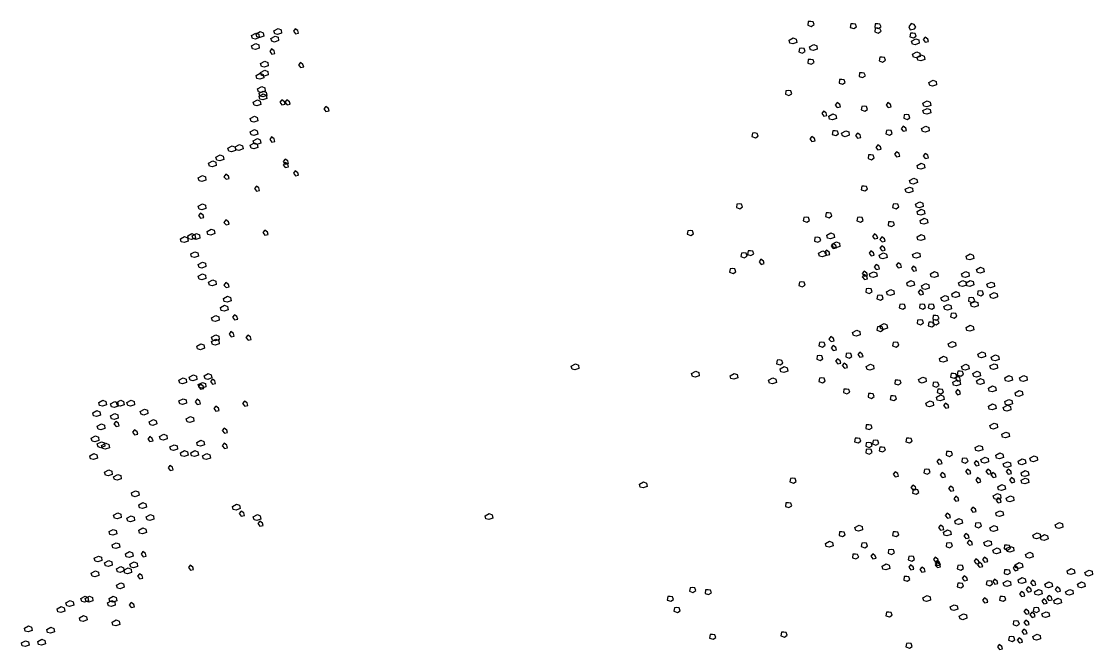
# Model space of a CAD drawing. Header units: millimetres. Extents: x 454 to 24074, y 929 to 15016.
# Drawn here: x 8143 to 9938, y 12718 to 13771 of the extents above; entities that cross this region are included whole.
import ezdxf

# ---------------------------------------------------------------- set-up
doc = ezdxf.new("R2010")
doc.units = ezdxf.units.MM
doc.layers.add('cadblocksdwg.com', color=255, linetype='Continuous')

# ---------------------------------------------------------------- blocks, each defined once
blk = doc.blocks.new('Trees side 06_cad-block.com')
at = {"color": 0}
for points in [[(903.6, 5140.2), (901.9, 5128.8), (913.3, 5124.7), (922.5, 5130.5), (919.1, 5139.6), (911.6, 5140.8)], [(-924.6, 5095), (-910.8, 5102.5), (-901.1, 5098.5), (-899.4, 5087.6), (-912.5, 5083), (-921.7, 5085.3)], [(-909.9, 5099.9), (-896.2, 5107.4), (-886.4, 5103.4), (-884.7, 5092.5), (-897.9, 5087.9), (-907.1, 5090.2)], [(-851.4, 5109.7), (-837.6, 5117.1), (-827.9, 5113.1), (-826.2, 5102.2), (-839.4, 5097.6), (-848.5, 5099.9)], [(-781.2, 5117), (-787.6, 5109), (-780.7, 5100.4), (-770.4, 5102.7), (-772.6, 5110.7)], [(1042.8, 5132.9), (1041.1, 5121.4), (1052.6, 5117.4), (1061.7, 5123.1), (1058.3, 5132.3), (1050.9, 5133.5)], [(1123.4, 5132.9), (1121.7, 5121.4), (1133.2, 5117.4), (1142.4, 5123.1), (1138.9, 5132.3), (1131.5, 5133.5)], [(1123.4, 5118.2), (1121.7, 5106.8), (1133.2, 5102.8), (1142.4, 5108.5), (1138.9, 5117.7), (1131.5, 5118.8)], [(1241.8, 5133.8), (1234.3, 5122.9), (1237.7, 5113.7), (1252.7, 5116), (1257.2, 5121.7), (1251.5, 5130.3)], [(1238.9, 5102.2), (1237.2, 5090.8), (1248.6, 5086.8), (1257.8, 5092.5), (1254.4, 5101.7), (1246.9, 5102.8)], [(-924.6, 5060.9), (-910.8, 5068.4), (-901.1, 5064.3), (-899.4, 5053.5), (-912.5, 5048.9), (-921.7, 5051.2)], [(-861.2, 5085.3), (-847.4, 5092.7), (-837.7, 5088.7), (-835.9, 5077.8), (-849.1, 5073.2), (-858.3, 5075.5)], [(840.5, 5079.6), (854.3, 5087), (864, 5083), (865.7, 5072.1), (852.5, 5067.6), (843.4, 5069.9)], [(1242.9, 5076.4), (1256.7, 5083.9), (1266.4, 5079.9), (1268.1, 5069), (1255, 5064.4), (1245.8, 5066.7)], [(1287.1, 5089.1), (1280.8, 5081), (1287.6, 5072.4), (1298, 5074.7), (1295.7, 5082.7)], [(-859.1, 5050.3), (-865.4, 5042.3), (-858.5, 5033.7), (-848.2, 5036), (-850.5, 5044)], [(874.3, 5052.3), (872.5, 5040.8), (884, 5036.8), (893.2, 5042.6), (889.7, 5051.7), (882.3, 5052.9)], [(907.5, 5057.3), (921.3, 5064.7), (931.1, 5060.7), (932.8, 5049.8), (919.6, 5045.2), (910.4, 5047.5)], [(1246.2, 5033.2), (1260, 5040.7), (1269.7, 5036.6), (1271.4, 5025.8), (1258.2, 5021.2), (1249.1, 5023.5)], [(1260.8, 5023.5), (1274.6, 5030.9), (1284.3, 5026.9), (1286.1, 5016), (1272.9, 5011.4), (1263.7, 5013.7)], [(-895.3, 5002.4), (-881.6, 5009.8), (-871.8, 5005.8), (-870.1, 4994.9), (-883.3, 4990.4), (-892.4, 4992.6)], [(-764.6, 5005.9), (-770.9, 4997.8), (-764, 4989.2), (-753.7, 4991.5), (-756, 4999.6)], [(903.6, 5015.7), (901.9, 5004.2), (913.3, 5000.2), (922.5, 5005.9), (919.1, 5015.1), (911.6, 5016.2)], [(1138.1, 5023), (1136.4, 5011.5), (1147.8, 5007.5), (1157, 5013.3), (1153.6, 5022.4), (1146.1, 5023.6)], [(-909.9, 4963.4), (-896.2, 4970.8), (-886.4, 4966.8), (-884.7, 4955.9), (-897.9, 4951.3), (-907.1, 4953.6)], [(-895.3, 4973.1), (-881.6, 4980.6), (-871.8, 4976.6), (-870.1, 4965.7), (-883.3, 4961.1), (-892.4, 4963.4)], [(1072.1, 4971.7), (1070.4, 4960.3), (1081.9, 4956.2), (1091.1, 4962), (1087.6, 4971.1), (1080.2, 4972.3)], [(-905.1, 4919.5), (-891.3, 4926.9), (-881.6, 4922.9), (-879.8, 4912), (-893, 4907.5), (-902.2, 4909.8)], [(1006.2, 4949.7), (1004.5, 4938.3), (1015.9, 4934.3), (1025.1, 4940), (1021.7, 4949.2), (1014.2, 4950.3)], [(1299.9, 4940.6), (1313.6, 4948), (1323.4, 4944), (1325.1, 4933.1), (1311.9, 4928.5), (1302.7, 4930.8)], [(-900.2, 4904.9), (-886.4, 4912.3), (-876.7, 4908.3), (-875, 4897.4), (-888.2, 4892.8), (-897.3, 4895.1)], [(-900.2, 4895.1), (-886.4, 4902.6), (-876.7, 4898.6), (-875, 4887.7), (-888.2, 4883.1), (-897.3, 4885.4)], [(830.3, 4913.1), (828.6, 4901.6), (840, 4897.6), (849.2, 4903.4), (845.8, 4912.5), (838.3, 4913.7)], [(-919.7, 4875.6), (-905.9, 4883.1), (-896.2, 4879), (-894.5, 4868.2), (-907.7, 4863.6), (-916.8, 4865.9)], [(-825.7, 4883.6), (-832, 4875.6), (-825.2, 4867), (-814.8, 4869.2), (-817.1, 4877.3)], [(-809.1, 4883.6), (-815.4, 4875.6), (-808.5, 4867), (-798.2, 4869.2), (-800.4, 4877.3)], [(-681.1, 4861.3), (-687.5, 4853.3), (-680.6, 4844.7), (-670.3, 4847), (-672.5, 4855)], [(998.3, 4874.3), (992, 4866.3), (998.9, 4857.7), (1009.2, 4860), (1006.9, 4868)], [(1079.5, 4861.8), (1077.7, 4850.4), (1089.2, 4846.4), (1098.4, 4852.1), (1095, 4861.3), (1087.5, 4862.4)], [(1165.1, 4874.3), (1158.8, 4866.3), (1165.7, 4857.7), (1176, 4860), (1173.7, 4868)], [(1280.3, 4872.3), (1294.1, 4879.7), (1303.9, 4875.7), (1305.6, 4864.8), (1292.4, 4860.3), (1283.2, 4862.6)], [(1280.3, 4847.9), (1294.1, 4855.4), (1303.9, 4851.4), (1305.6, 4840.5), (1292.4, 4835.9), (1283.2, 4838.2)], [(-929.5, 4822), (-915.7, 4829.4), (-906, 4825.4), (-904.2, 4814.5), (-917.4, 4809.9), (-926.6, 4812.2)], [(953.8, 4846.5), (947.5, 4838.5), (954.4, 4829.9), (964.7, 4832.2), (962.4, 4840.2)], [(970.5, 4829.7), (984.3, 4837.2), (994, 4833.2), (995.8, 4822.3), (982.6, 4817.7), (973.4, 4820)], [(1218.7, 4834.1), (1217, 4822.7), (1228.5, 4818.7), (1237.6, 4824.4), (1234.2, 4833.6), (1226.7, 4834.7)], [(-929.5, 4778.1), (-915.7, 4785.5), (-906, 4781.5), (-904.2, 4770.6), (-917.4, 4766.1), (-926.6, 4768.3)], [(1215.2, 4796.5), (1208.9, 4788.4), (1215.7, 4779.9), (1226.1, 4782.1), (1223.8, 4790.2)], [(1275.5, 4789.4), (1289.2, 4796.9), (1299, 4792.8), (1300.7, 4781.9), (1287.5, 4777.4), (1278.3, 4779.7)], [(-919.7, 4748.8), (-905.9, 4756.3), (-896.2, 4752.3), (-894.5, 4741.4), (-907.7, 4736.8), (-916.8, 4739.1)], [(-859.1, 4761.3), (-865.4, 4753.3), (-858.5, 4744.7), (-848.2, 4747), (-850.5, 4755)], [(720.4, 4773.9), (718.6, 4762.5), (730.1, 4758.4), (739.3, 4764.2), (735.8, 4773.3), (728.4, 4774.5)], [(914.9, 4763.1), (908.6, 4755.1), (915.4, 4746.5), (925.8, 4748.8), (923.5, 4756.8)], [(984.2, 4781.2), (982.5, 4769.8), (993.9, 4765.8), (1003.1, 4771.5), (999.7, 4780.7), (992.2, 4781.8)], [(1012.9, 4774.3), (1026.7, 4781.8), (1036.4, 4777.8), (1038.1, 4766.9), (1025, 4762.3), (1015.8, 4764.6)], [(1065, 4774.2), (1058.7, 4766.2), (1065.6, 4757.6), (1075.9, 4759.9), (1073.6, 4767.9)], [(1160.1, 4782.9), (1158.4, 4771.4), (1169.8, 4767.4), (1179, 4773.1), (1175.6, 4782.3), (1168.1, 4783.4)], [(-1002.6, 4724.4), (-988.9, 4731.9), (-979.1, 4727.9), (-977.4, 4717), (-990.6, 4712.4), (-999.8, 4714.7)], [(-978.2, 4729.3), (-964.5, 4736.8), (-954.7, 4732.8), (-953, 4721.9), (-966.2, 4717.3), (-975.4, 4719.6)], [(-929.5, 4734.2), (-915.7, 4741.7), (-906, 4737.6), (-904.2, 4726.8), (-917.4, 4722.2), (-926.6, 4724.5)], [(1131.7, 4735.3), (1125.4, 4727.3), (1132.3, 4718.7), (1142.6, 4721), (1140.3, 4729)], [(-1066, 4675.7), (-1052.3, 4683.1), (-1042.5, 4679.1), (-1040.8, 4668.2), (-1054, 4663.7), (-1063.2, 4665.9)], [(-1041.7, 4695.2), (-1027.9, 4702.6), (-1018.2, 4698.6), (-1016.4, 4687.7), (-1029.6, 4683.2), (-1038.8, 4685.4)], [(-814.6, 4689), (-820.9, 4681), (-814, 4672.4), (-803.7, 4674.7), (-806, 4682.7)], [(1101.5, 4702.3), (1099.7, 4690.8), (1111.2, 4686.8), (1120.4, 4692.5), (1116.9, 4701.7), (1109.5, 4702.8)], [(1192.9, 4713.1), (1186.6, 4705.1), (1193.5, 4696.5), (1203.8, 4698.8), (1201.5, 4706.8)], [(1287.1, 4707.5), (1280.8, 4699.5), (1287.6, 4690.9), (1298, 4693.2), (1295.7, 4701.2)], [(-814.6, 4677.9), (-820.9, 4669.9), (-814, 4661.3), (-803.7, 4663.6), (-806, 4671.6)], [(-781.2, 4650.1), (-787.6, 4642.1), (-780.7, 4633.5), (-770.4, 4635.8), (-772.6, 4643.8)], [(1260.8, 4667.5), (1274.6, 4674.9), (1284.3, 4670.9), (1286.1, 4660), (1272.9, 4655.5), (1263.7, 4657.8)], [(-1100.2, 4626.9), (-1086.4, 4634.4), (-1076.7, 4630.4), (-1075, 4619.5), (-1088.2, 4614.9), (-1097.3, 4617.2)], [(-1009.2, 4639), (-1015.6, 4631), (-1008.7, 4622.4), (-998.4, 4624.7), (-1000.6, 4632.7)], [(1236.4, 4618.7), (1250.2, 4626.2), (1260, 4622.2), (1261.7, 4611.3), (1248.5, 4606.7), (1239.3, 4609)], [(-909.1, 4600.1), (-915.5, 4592.1), (-908.6, 4583.5), (-898.3, 4585.8), (-900.5, 4593.8)], [(1079.5, 4599.7), (1077.7, 4588.2), (1089.2, 4584.2), (1098.4, 4590), (1095, 4599.1), (1087.5, 4600.3)], [(1221.8, 4589.5), (1235.6, 4596.9), (1245.3, 4592.9), (1247, 4582), (1233.8, 4577.4), (1224.7, 4579.7)], [(-1100.2, 4534.3), (-1086.4, 4541.7), (-1076.7, 4537.7), (-1075, 4526.8), (-1088.2, 4522.2), (-1097.3, 4524.5)], [(669, 4541.1), (667.3, 4529.6), (678.8, 4525.6), (688, 4531.4), (684.5, 4540.5), (677.1, 4541.7)], [(1182.1, 4541.1), (1180.4, 4529.6), (1191.8, 4525.6), (1201, 4531.4), (1197.6, 4540.5), (1190.1, 4541.7)], [(1256, 4540.7), (1269.7, 4548.2), (1279.5, 4544.2), (1281.2, 4533.3), (1268, 4528.7), (1258.8, 4531)], [(-1092.7, 4511.1), (-1099, 4503.1), (-1092.1, 4494.5), (-1081.8, 4496.8), (-1084.1, 4504.8)], [(962.2, 4511.8), (960.5, 4500.3), (972, 4496.3), (981.1, 4502.1), (977.7, 4511.2), (970.2, 4512.4)], [(1260.8, 4516.3), (1274.6, 4523.8), (1284.3, 4519.8), (1286.1, 4508.9), (1272.9, 4504.3), (1263.7, 4506.6)], [(-1009.2, 4488.9), (-1015.6, 4480.9), (-1008.7, 4472.3), (-998.4, 4474.6), (-1000.6, 4482.6)], [(888.9, 4497.1), (887.2, 4485.7), (898.7, 4481.7), (907.8, 4487.4), (904.4, 4496.6), (896.9, 4497.7)], [(1064.8, 4497.1), (1063.1, 4485.7), (1074.6, 4481.7), (1083.7, 4487.4), (1080.3, 4496.6), (1072.8, 4497.7)], [(1167.4, 4482.5), (1165.7, 4471), (1177.2, 4467), (1186.3, 4472.7), (1182.9, 4481.9), (1175.4, 4483.1)], [(1270.6, 4487.1), (1284.4, 4494.5), (1294.1, 4490.5), (1295.8, 4479.6), (1282.6, 4475), (1273.5, 4477.3)], [(-1158.7, 4427), (-1145, 4434.5), (-1135.2, 4430.4), (-1133.5, 4419.6), (-1146.7, 4415), (-1155.9, 4417.3)], [(-1134.3, 4436.8), (-1120.6, 4444.2), (-1110.8, 4440.2), (-1109.1, 4429.3), (-1122.3, 4424.7), (-1131.5, 4427)], [(-1119.7, 4436.8), (-1105.9, 4444.2), (-1096.2, 4440.2), (-1094.5, 4429.3), (-1107.7, 4424.7), (-1116.8, 4427)], [(-1070.9, 4451.4), (-1057.2, 4458.8), (-1047.4, 4454.8), (-1045.7, 4443.9), (-1058.9, 4439.3), (-1068.1, 4441.6)], [(-881.3, 4455.6), (-887.7, 4447.5), (-880.8, 4438.9), (-870.4, 4441.2), (-872.7, 4449.2)], [(507.8, 4453.2), (506.1, 4441.7), (517.6, 4437.7), (526.7, 4443.4), (523.3, 4452.6), (515.8, 4453.8)], [(964, 4438.6), (977.8, 4446.1), (987.5, 4442.1), (989.2, 4431.2), (976, 4426.6), (966.9, 4428.9)], [(1120.6, 4443), (1114.3, 4435), (1121.2, 4426.4), (1131.5, 4428.7), (1129.2, 4436.7)], [(1145.1, 4433.1), (1138.8, 4425.1), (1145.7, 4416.5), (1156, 4418.8), (1153.7, 4426.8)], [(1260.8, 4433.4), (1274.6, 4440.9), (1284.3, 4436.9), (1286.1, 4426), (1272.9, 4421.4), (1263.7, 4423.7)], [(925.6, 4431.2), (923.8, 4419.7), (935.3, 4415.7), (944.5, 4421.5), (941, 4430.6), (933.6, 4431.8)], [(985, 4411.3), (978.7, 4403.2), (985.6, 4394.6), (995.9, 4396.9), (993.6, 4405)], [(982.1, 4409.4), (995.8, 4416.8), (1005.6, 4412.8), (1007.3, 4401.9), (994.1, 4397.3), (984.9, 4399.6)], [(1145.1, 4404), (1138.8, 4396), (1145.7, 4387.4), (1156, 4389.7), (1153.7, 4397.7)], [(-1124.6, 4377.1), (-1110.8, 4384.6), (-1101.1, 4380.6), (-1099.4, 4369.7), (-1112.5, 4365.1), (-1121.7, 4367.4)], [(683.7, 4379.9), (682, 4368.5), (693.5, 4364.5), (702.6, 4370.2), (699.2, 4379.4), (691.7, 4380.5)], [(705.7, 4387.3), (704, 4375.8), (715.4, 4371.8), (724.6, 4377.5), (721.2, 4386.7), (713.7, 4387.8)], [(937.4, 4379.6), (951.1, 4387), (960.9, 4383), (962.6, 4372.1), (949.4, 4367.5), (940.2, 4369.8)], [(963.2, 4389.4), (956.9, 4381.4), (963.7, 4372.8), (974.1, 4375.1), (971.8, 4383.1)], [(1109.5, 4387.5), (1103.2, 4379.4), (1110.1, 4370.8), (1120.4, 4373.1), (1118.1, 4381.2)], [(1136.8, 4373.4), (1150.6, 4380.9), (1160.3, 4376.9), (1162.1, 4366), (1148.9, 4361.4), (1139.7, 4363.7)], [(1246.2, 4374.9), (1260, 4382.4), (1269.7, 4378.4), (1271.4, 4367.5), (1258.2, 4362.9), (1249.1, 4365.2)], [(1421.8, 4370.1), (1435.6, 4377.5), (1445.3, 4373.5), (1447, 4362.6), (1433.9, 4358), (1424.7, 4360.3)], [(-1100.2, 4343), (-1086.4, 4350.4), (-1076.7, 4346.4), (-1075, 4335.5), (-1088.2, 4331), (-1097.3, 4333.2)], [(647.1, 4328.6), (645.3, 4317.2), (656.8, 4313.2), (666, 4318.9), (662.5, 4328.1), (655.1, 4329.2)], [(748, 4359.7), (741.7, 4351.6), (748.6, 4343), (758.9, 4345.3), (756.6, 4353.4)], [(1126.2, 4343), (1119.9, 4335), (1126.8, 4326.4), (1137.1, 4328.7), (1134.8, 4336.7)], [(1198.5, 4348.5), (1192.2, 4340.5), (1199.1, 4331.9), (1209.4, 4334.2), (1207.1, 4342.2)], [(1248.5, 4337.4), (1242.2, 4329.4), (1249.1, 4320.8), (1259.4, 4323.1), (1257.1, 4331.1)], [(1456, 4326.2), (1469.7, 4333.6), (1479.5, 4329.6), (1481.2, 4318.7), (1468, 4314.1), (1458.8, 4316.4)], [(-1100.2, 4304), (-1086.4, 4311.4), (-1076.7, 4307.4), (-1075, 4296.5), (-1088.2, 4291.9), (-1097.3, 4294.2)], [(1087.3, 4320.8), (1081, 4312.7), (1087.8, 4304.1), (1098.2, 4306.4), (1095.9, 4314.4)], [(1087.3, 4309.6), (1081, 4301.6), (1087.8, 4293), (1098.2, 4295.3), (1095.9, 4303.3)], [(1104.2, 4311.5), (1118, 4318.9), (1127.7, 4314.9), (1129.4, 4304), (1116.3, 4299.5), (1107.1, 4301.8)], [(1304.7, 4311.5), (1318.5, 4319), (1328.2, 4315), (1330, 4304.1), (1316.8, 4299.5), (1307.6, 4301.8)], [(1407.2, 4311.5), (1420.9, 4319), (1430.7, 4315), (1432.4, 4304.1), (1419.2, 4299.5), (1410, 4301.8)], [(-1066, 4284.5), (-1052.3, 4291.9), (-1042.5, 4287.9), (-1040.8, 4277), (-1054, 4272.4), (-1063.2, 4274.7)], [(-1009.2, 4283.2), (-1015.6, 4275.2), (-1008.7, 4266.6), (-998.4, 4268.9), (-1000.6, 4276.9)], [(874.3, 4284.7), (872.5, 4273.2), (884, 4269.2), (893.2, 4274.9), (889.7, 4284.1), (882.3, 4285.3)], [(1094.1, 4262.7), (1092.4, 4251.3), (1103.9, 4247.2), (1113, 4253), (1109.6, 4262.1), (1102.2, 4263.3)], [(1160.9, 4253), (1174.6, 4260.4), (1184.4, 4256.4), (1186.1, 4245.5), (1172.9, 4240.9), (1163.7, 4243.2)], [(1226.7, 4282.3), (1240.4, 4289.7), (1250.2, 4285.7), (1251.9, 4274.8), (1238.7, 4270.2), (1229.6, 4272.5)], [(1270.8, 4259.6), (1264.5, 4251.6), (1271.3, 4243), (1281.7, 4245.3), (1279.4, 4253.3)], [(1275.5, 4272.5), (1289.2, 4280), (1299, 4276), (1300.7, 4265.1), (1287.5, 4260.5), (1278.3, 4262.8)], [(1397.4, 4282.3), (1411.2, 4289.7), (1420.9, 4285.7), (1422.7, 4274.8), (1409.5, 4270.2), (1400.3, 4272.5)], [(1421.6, 4282.8), (1435.4, 4290.2), (1445.1, 4286.2), (1446.8, 4275.3), (1433.6, 4270.7), (1424.5, 4273)], [(1490.1, 4277.4), (1503.9, 4284.9), (1513.6, 4280.8), (1515.3, 4270), (1502.1, 4265.4), (1493, 4267.7)], [(-1017.3, 4230.8), (-1003.5, 4238.3), (-993.8, 4234.3), (-992, 4223.4), (-1005.2, 4218.8), (-1014.4, 4221.1)], [(1130.8, 4240.7), (1129.1, 4229.3), (1140.5, 4225.3), (1149.7, 4231), (1146.3, 4240.2), (1138.8, 4241.3)], [(1338.9, 4233.5), (1352.6, 4241), (1362.4, 4237), (1364.1, 4226.1), (1350.9, 4221.5), (1341.8, 4223.8)], [(1374.9, 4246.3), (1388.6, 4253.8), (1398.4, 4249.7), (1400.1, 4238.9), (1386.9, 4234.3), (1377.7, 4236.6)], [(1431.3, 4233.4), (1429.5, 4221.9), (1441, 4217.9), (1450.2, 4223.7), (1446.7, 4232.8), (1439.3, 4234)], [(1460.6, 4255.4), (1458.9, 4243.9), (1470.3, 4239.9), (1479.5, 4245.6), (1476.1, 4254.8), (1468.6, 4256)], [(1499.9, 4243.3), (1513.6, 4250.7), (1523.4, 4246.7), (1525.1, 4235.8), (1511.9, 4231.2), (1502.7, 4233.5)], [(-1027, 4201.6), (-1013.3, 4209), (-1003.5, 4205), (-1001.8, 4194.1), (-1015, 4189.5), (-1024.2, 4191.8)], [(1204.1, 4211.4), (1202.3, 4200), (1213.8, 4196), (1223, 4201.7), (1219.5, 4210.9), (1212.1, 4212)], [(1270, 4211.4), (1268.3, 4200), (1279.8, 4196), (1288.9, 4201.7), (1285.5, 4210.9), (1278, 4212)], [(1299.3, 4211.4), (1297.6, 4200), (1309.1, 4196), (1318.3, 4201.7), (1314.8, 4210.9), (1307.4, 4212)], [(1348.6, 4204.3), (1362.4, 4211.7), (1372.1, 4207.7), (1373.9, 4196.8), (1360.7, 4192.2), (1351.5, 4194.5)], [(1436.4, 4214), (1450.2, 4221.5), (1460, 4217.5), (1461.7, 4206.6), (1448.5, 4202), (1439.3, 4204.3)], [(-1056.3, 4167.4), (-1042.5, 4174.9), (-1032.8, 4170.9), (-1031.1, 4160), (-1044.3, 4155.4), (-1053.4, 4157.7)], [(-981.4, 4177.6), (-987.7, 4169.6), (-980.9, 4161), (-970.5, 4163.3), (-972.8, 4171.3)], [(1262.7, 4160.2), (1261, 4148.7), (1272.4, 4144.7), (1281.6, 4150.4), (1278.2, 4159.6), (1270.7, 4160.7)], [(1299.3, 4152.8), (1297.6, 4141.4), (1309.1, 4137.4), (1318.3, 4143.1), (1314.8, 4152.3), (1307.4, 4153.4)], [(1314, 4174.8), (1312.3, 4163.3), (1323.7, 4159.3), (1332.9, 4165.1), (1329.5, 4174.2), (1322, 4175.4)], [(1314, 4160.2), (1312.3, 4148.7), (1323.7, 4144.7), (1332.9, 4150.4), (1329.5, 4159.6), (1322, 4160.7)], [(1372.6, 4182.1), (1370.9, 4170.7), (1382.4, 4166.7), (1391.5, 4172.4), (1388.1, 4181.6), (1380.7, 4182.7)], [(-992.6, 4122), (-998.9, 4114), (-992, 4105.4), (-981.7, 4107.7), (-984, 4115.7)], [(1049.1, 4118.9), (1062.9, 4126.4), (1072.6, 4122.4), (1074.3, 4111.5), (1061.1, 4106.9), (1052, 4109.2)], [(1130.8, 4138.2), (1129.1, 4126.7), (1140.5, 4122.7), (1149.7, 4128.4), (1146.3, 4137.6), (1138.8, 4138.7)], [(1138.5, 4141.3), (1152.3, 4148.7), (1162, 4144.7), (1163.7, 4133.8), (1150.5, 4129.2), (1141.4, 4131.5)], [(1421.8, 4136), (1435.6, 4143.4), (1445.3, 4139.4), (1447, 4128.5), (1433.9, 4124), (1424.7, 4126.3)], [(-1105.1, 4074.8), (-1091.3, 4082.2), (-1081.6, 4078.2), (-1079.8, 4067.3), (-1093, 4062.8), (-1102.2, 4065.1)], [(-1056.3, 4104.1), (-1042.5, 4111.5), (-1032.8, 4107.5), (-1031.1, 4096.6), (-1044.3, 4092), (-1053.4, 4094.3)], [(-1056.3, 4089.4), (-1042.5, 4096.9), (-1032.8, 4092.9), (-1031.1, 4082), (-1044.3, 4077.4), (-1053.4, 4079.7)], [(-937, 4110.9), (-943.3, 4102.9), (-936.4, 4094.3), (-926.1, 4096.6), (-928.4, 4104.6)], [(940.2, 4086.9), (938.5, 4075.4), (950, 4071.4), (959.1, 4077.1), (955.7, 4086.3), (948.2, 4087.5)], [(977.7, 4105.7), (971.4, 4097.7), (978.3, 4089.1), (988.6, 4091.4), (986.3, 4099.4)], [(1182.1, 4086.9), (1180.4, 4075.4), (1191.8, 4071.4), (1201, 4077.1), (1197.6, 4086.3), (1190.1, 4087.5)], [(1363.3, 4082.4), (1377, 4089.8), (1386.8, 4085.8), (1388.5, 4074.9), (1375.3, 4070.3), (1366.1, 4072.6)], [(985, 4076.6), (978.7, 4068.6), (985.6, 4060), (995.9, 4062.3), (993.6, 4070.3)], [(1028.2, 4050.3), (1026.4, 4038.8), (1037.9, 4034.8), (1047.1, 4040.5), (1043.6, 4049.7), (1036.2, 4050.8)], [(1072.4, 4054.8), (1066, 4046.7), (1072.9, 4038.1), (1083.3, 4040.4), (1081, 4048.5)], [(1460.8, 4048.2), (1474.6, 4055.7), (1484.3, 4051.7), (1486.1, 4040.8), (1472.9, 4036.2), (1463.7, 4038.5)], [(1504.7, 4038.5), (1518.5, 4045.9), (1528.2, 4041.9), (1530, 4031), (1516.8, 4026.4), (1507.6, 4028.7)], [(125.3, 4008.6), (139, 4016), (148.8, 4012), (150.5, 4001.1), (137.3, 3996.5), (128.2, 3998.8)], [(801, 4028.3), (799.2, 4016.8), (810.7, 4012.8), (819.9, 4018.5), (816.5, 4027.7), (809, 4028.9)], [(932.9, 4042.9), (931.2, 4031.5), (942.6, 4027.5), (951.8, 4033.2), (948.4, 4042.4), (940.9, 4043.5)], [(999.6, 4032.9), (993.3, 4024.9), (1000.1, 4016.3), (1010.5, 4018.6), (1008.2, 4026.6)], [(1021.4, 4018.4), (1015.1, 4010.4), (1022, 4001.8), (1032.3, 4004.1), (1030, 4012.1)], [(1093.8, 4007.2), (1107.6, 4014.7), (1117.3, 4010.7), (1119, 3999.8), (1105.8, 3995.2), (1096.7, 3997.5)], [(1334, 4033.6), (1347.8, 4041), (1357.5, 4037), (1359.2, 4026.1), (1346, 4021.6), (1336.9, 4023.9)], [(1406.7, 4007.2), (1420.5, 4014.7), (1430.2, 4010.7), (1431.9, 3999.8), (1418.7, 3995.2), (1409.6, 3997.5)], [(1499.9, 4009.2), (1513.6, 4016.7), (1523.4, 4012.7), (1525.1, 4001.8), (1511.9, 3997.2), (1502.7, 3999.5)], [(-1129.5, 3972.4), (-1115.7, 3979.9), (-1106, 3975.8), (-1104.2, 3964.9), (-1117.4, 3960.4), (-1126.6, 3962.7)], [(-1080.7, 3977.3), (-1066.9, 3984.7), (-1057.2, 3980.7), (-1055.5, 3969.8), (-1068.6, 3965.2), (-1077.8, 3967.5)], [(520.1, 3984.9), (533.9, 3992.3), (543.7, 3988.3), (545.4, 3977.4), (532.2, 3972.8), (523, 3975.1)], [(646.8, 3977.4), (660.6, 3984.9), (670.3, 3980.9), (672, 3970), (658.8, 3965.4), (649.7, 3967.7)], [(810.7, 3999.8), (824.5, 4007.2), (834.2, 4003.2), (835.9, 3992.3), (822.7, 3987.7), (813.6, 3990)], [(1372.6, 3984.3), (1370.9, 3972.9), (1382.4, 3968.9), (1391.5, 3974.6), (1388.1, 3983.8), (1380.7, 3984.9)], [(1393.1, 3976.1), (1386.8, 3968.1), (1393.7, 3959.5), (1404, 3961.8), (1401.7, 3969.8)], [(1394.6, 3991.7), (1392.9, 3980.2), (1404.4, 3976.2), (1413.5, 3981.9), (1410.1, 3991.1), (1402.6, 3992.2)], [(1444, 3984.9), (1457.7, 3992.3), (1467.5, 3988.3), (1469.2, 3977.4), (1456, 3972.8), (1446.8, 3975.1)], [(1548.6, 3970.2), (1562.4, 3977.7), (1572.2, 3973.6), (1573.9, 3962.8), (1560.7, 3958.2), (1551.5, 3960.5)], [(1597.4, 3970.2), (1611.2, 3977.7), (1620.9, 3973.6), (1622.7, 3962.8), (1609.5, 3958.2), (1600.3, 3960.5)], [(-1163.6, 3962.6), (-1149.9, 3970.1), (-1140.1, 3966.1), (-1138.4, 3955.2), (-1151.6, 3950.6), (-1160.7, 3952.9)], [(-1100.2, 3948), (-1086.4, 3955.5), (-1076.7, 3951.5), (-1075, 3940.6), (-1088.2, 3936), (-1097.3, 3938.3)], [(-1092.7, 3949.7), (-1099, 3941.7), (-1092.1, 3933.1), (-1081.8, 3935.4), (-1084.1, 3943.4)], [(-1053.7, 3966.4), (-1060, 3958.4), (-1053.2, 3949.8), (-1042.8, 3952.1), (-1045.1, 3960.1)], [(773.4, 3962.5), (787.2, 3970), (797, 3966), (798.7, 3955.1), (785.5, 3950.5), (776.3, 3952.8)], [(940.2, 3969.7), (938.5, 3958.2), (950, 3954.2), (959.1, 3959.9), (955.7, 3969.1), (948.2, 3970.3)], [(1189.4, 3962.4), (1187.7, 3950.9), (1199.2, 3946.9), (1208.3, 3952.6), (1204.9, 3961.8), (1197.4, 3962.9)], [(1265.7, 3965.3), (1279.5, 3972.8), (1289.2, 3968.8), (1290.9, 3957.9), (1277.8, 3953.3), (1268.6, 3955.6)], [(1314, 3955), (1312.3, 3943.6), (1323.7, 3939.6), (1332.9, 3945.3), (1329.5, 3954.5), (1322, 3955.6)], [(1377.9, 3955.6), (1391.7, 3963), (1401.4, 3959), (1403.1, 3948.1), (1389.9, 3943.5), (1380.8, 3945.8)], [(1456, 3960.5), (1469.7, 3967.9), (1479.5, 3963.9), (1481.2, 3953), (1468, 3948.4), (1458.8, 3950.7)], [(1495, 3936.1), (1508.7, 3943.5), (1518.5, 3939.5), (1520.2, 3928.6), (1507, 3924), (1497.9, 3926.3)], [(1020.8, 3933), (1019.1, 3921.6), (1030.6, 3917.6), (1039.8, 3923.3), (1036.3, 3932.5), (1028.9, 3933.6)], [(1101.5, 3918.4), (1099.7, 3906.9), (1111.2, 3902.9), (1120.4, 3908.7), (1116.9, 3917.8), (1109.5, 3919)], [(1174.7, 3911.1), (1173, 3899.6), (1184.5, 3895.6), (1193.7, 3901.3), (1190.2, 3910.5), (1182.8, 3911.6)], [(1324.2, 3906.8), (1338, 3914.3), (1347.8, 3910.3), (1349.5, 3899.4), (1336.3, 3894.8), (1327.1, 3897.1)], [(1328.7, 3933), (1326.9, 3921.6), (1338.4, 3917.6), (1347.6, 3923.3), (1344.1, 3932.5), (1336.7, 3933.6)], [(1393.1, 3931.6), (1386.8, 3923.6), (1393.7, 3915), (1404, 3917.3), (1401.7, 3925.3)], [(1582.8, 3921.4), (1596.6, 3928.9), (1606.3, 3924.9), (1608, 3914), (1594.8, 3909.4), (1585.7, 3911.7)], [(-1427, 3889.5), (-1413.3, 3897), (-1403.5, 3892.9), (-1401.8, 3882.1), (-1415, 3877.5), (-1424.2, 3879.8)], [(-1388, 3884.6), (-1374.2, 3892.1), (-1364.5, 3888.1), (-1362.8, 3877.2), (-1376, 3872.6), (-1385.1, 3874.9)], [(-1368.5, 3889.5), (-1354.7, 3897), (-1345, 3892.9), (-1343.3, 3882.1), (-1356.5, 3877.5), (-1365.6, 3879.8)], [(-1334.3, 3889.5), (-1320.6, 3897), (-1310.8, 3892.9), (-1309.1, 3882.1), (-1322.3, 3877.5), (-1331.5, 3879.8)], [(-1163.6, 3894.4), (-1149.9, 3901.8), (-1140.1, 3897.8), (-1138.4, 3886.9), (-1151.6, 3882.3), (-1160.7, 3884.6)], [(-1103.8, 3899.7), (-1110.1, 3891.7), (-1103.2, 3883.1), (-1092.9, 3885.4), (-1095.2, 3893.4)], [(-1042.6, 3877.4), (-1048.9, 3869.4), (-1042, 3860.8), (-1031.7, 3863.1), (-1034, 3871.1)], [(-948.1, 3894.1), (-954.4, 3886.1), (-947.5, 3877.5), (-937.2, 3879.8), (-939.5, 3887.8)], [(1290.1, 3887.3), (1303.9, 3894.8), (1313.6, 3890.7), (1315.3, 3879.9), (1302.1, 3875.3), (1293, 3877.6)], [(1354.2, 3887.2), (1347.9, 3879.1), (1354.8, 3870.6), (1365.1, 3872.8), (1362.8, 3880.9)], [(1495, 3877.6), (1508.7, 3885), (1518.5, 3881), (1520.2, 3870.1), (1507, 3865.5), (1497.9, 3867.8)], [(1543.8, 3872.7), (1557.5, 3880.1), (1567.3, 3876.1), (1569, 3865.2), (1555.8, 3860.6), (1546.6, 3862.9)], [(1548.6, 3892.2), (1562.4, 3899.6), (1572.2, 3895.6), (1573.9, 3884.7), (1560.7, 3880.2), (1551.5, 3882.4)], [(-1446.5, 3855.4), (-1432.8, 3862.8), (-1423, 3858.8), (-1421.3, 3847.9), (-1434.5, 3843.3), (-1443.7, 3845.6)], [(-1388, 3845.6), (-1374.2, 3853.1), (-1364.5, 3849.1), (-1362.8, 3838.2), (-1376, 3833.6), (-1385.1, 3835.9)], [(-1290.4, 3860.2), (-1276.7, 3867.7), (-1266.9, 3863.7), (-1265.2, 3852.8), (-1278.4, 3848.2), (-1287.6, 3850.5)], [(-1139.2, 3835.9), (-1125.5, 3843.3), (-1115.7, 3839.3), (-1114, 3828.4), (-1127.2, 3823.8), (-1136.4, 3826.1)], [(-1431.9, 3811.5), (-1418.2, 3818.9), (-1408.4, 3814.9), (-1406.7, 3804), (-1419.9, 3799.5), (-1429, 3801.7)], [(-1370.7, 3827.4), (-1377, 3819.4), (-1370.1, 3810.8), (-1359.8, 3813.1), (-1362.1, 3821.1)], [(-1309.5, 3799.6), (-1315.8, 3791.6), (-1309, 3783), (-1298.6, 3785.3), (-1300.9, 3793.3)], [(-1261.2, 3826.1), (-1247.4, 3833.6), (-1237.7, 3829.6), (-1235.9, 3818.7), (-1249.1, 3814.1), (-1258.3, 3816.4)], [(-1014.8, 3805.2), (-1021.1, 3797.2), (-1014.2, 3788.6), (-1003.9, 3790.9), (-1006.2, 3798.9)], [(1094.1, 3815.8), (1092.4, 3804.4), (1103.9, 3800.4), (1113, 3806.1), (1109.6, 3815.3), (1102.2, 3816.4)], [(1499.9, 3814.2), (1513.6, 3821.6), (1523.4, 3817.6), (1525.1, 3806.7), (1511.9, 3802.1), (1502.7, 3804.4)], [(-1451.4, 3772.5), (-1437.7, 3779.9), (-1427.9, 3775.9), (-1426.2, 3765), (-1439.4, 3760.4), (-1448.6, 3762.7)], [(-1259.5, 3777.4), (-1265.8, 3769.4), (-1258.9, 3760.8), (-1248.6, 3763.1), (-1250.9, 3771.1)], [(-1227, 3777.4), (-1213.3, 3784.8), (-1203.5, 3780.8), (-1201.8, 3769.9), (-1215, 3765.3), (-1224.2, 3767.6)], [(-1105.1, 3757.8), (-1091.3, 3765.3), (-1081.6, 3761.3), (-1079.8, 3750.4), (-1093, 3745.8), (-1102.2, 3748.1)], [(1057.5, 3771.9), (1055.8, 3760.4), (1067.2, 3756.4), (1076.4, 3762.1), (1073, 3771.3), (1065.5, 3772.5)], [(1116.1, 3764.6), (1114.4, 3753.1), (1125.9, 3749.1), (1135, 3754.8), (1131.6, 3764), (1124.1, 3765.1)], [(1226, 3771.9), (1224.3, 3760.4), (1235.8, 3756.4), (1245, 3762.1), (1241.5, 3771.3), (1234.1, 3772.5)], [(1538.9, 3784.9), (1552.6, 3792.4), (1562.4, 3788.3), (1564.1, 3777.5), (1550.9, 3772.9), (1541.8, 3775.2)], [(-1431.9, 3753), (-1418.2, 3760.4), (-1408.4, 3756.4), (-1406.7, 3745.5), (-1419.9, 3740.9), (-1429, 3743.2)], [(-1417.3, 3748.1), (-1403.5, 3755.5), (-1393.8, 3751.5), (-1392, 3740.6), (-1405.2, 3736.1), (-1414.4, 3738.4)], [(-1192.9, 3743.2), (-1179.1, 3750.7), (-1169.4, 3746.7), (-1167.7, 3735.8), (-1180.8, 3731.2), (-1190, 3733.5)], [(-1158.7, 3723.7), (-1145, 3731.2), (-1135.2, 3727.2), (-1133.5, 3716.3), (-1146.7, 3711.7), (-1155.9, 3714)], [(-1124.6, 3723.7), (-1110.8, 3731.2), (-1101.1, 3727.2), (-1099.4, 3716.3), (-1112.5, 3711.7), (-1121.7, 3714)], [(-1014.8, 3755.2), (-1021.1, 3747.1), (-1014.2, 3738.5), (-1003.9, 3740.8), (-1006.2, 3748.8)], [(1094.1, 3757.2), (1092.4, 3745.8), (1103.9, 3741.8), (1113, 3747.5), (1109.6, 3756.7), (1102.2, 3757.8)], [(1094.1, 3735.2), (1092.4, 3723.8), (1103.9, 3719.8), (1113, 3725.5), (1109.6, 3734.7), (1102.2, 3735.8)], [(1138.1, 3742.6), (1136.4, 3731.1), (1147.8, 3727.1), (1157, 3732.8), (1153.6, 3742), (1146.1, 3743.1)], [(1451.1, 3741), (1464.8, 3748.5), (1474.6, 3744.5), (1476.3, 3733.6), (1463.1, 3729), (1453.9, 3731.3)], [(-1456.3, 3714), (-1442.5, 3721.4), (-1432.8, 3717.4), (-1431.1, 3706.5), (-1444.3, 3701.9), (-1453.4, 3704.2)], [(-1085.6, 3714), (-1071.8, 3721.4), (-1062.1, 3717.4), (-1060.3, 3706.5), (-1073.5, 3701.9), (-1082.7, 3704.2)], [(1331.9, 3703.7), (1325.6, 3695.7), (1332.5, 3687.1), (1342.8, 3689.4), (1340.5, 3697.4)], [(1358, 3727.9), (1356.2, 3716.5), (1367.7, 3712.4), (1376.9, 3718.2), (1373.4, 3727.3), (1366, 3728.5)], [(1409.3, 3705.9), (1407.6, 3694.5), (1419, 3690.5), (1428.2, 3696.2), (1424.8, 3705.4), (1417.3, 3706.5)], [(1454.3, 3698.2), (1448, 3690.2), (1454.9, 3681.6), (1465.2, 3683.8), (1462.9, 3691.9)], [(1470.6, 3702), (1484.4, 3709.5), (1494.1, 3705.5), (1495.8, 3694.6), (1482.6, 3690), (1473.5, 3692.3)], [(1519.4, 3716.6), (1533.1, 3724.1), (1542.9, 3720.1), (1544.6, 3709.2), (1531.4, 3704.6), (1522.2, 3706.9)], [(1543.8, 3687.4), (1557.5, 3694.8), (1567.3, 3690.8), (1569, 3679.9), (1555.8, 3675.4), (1546.6, 3677.6)], [(1592.5, 3697.1), (1606.3, 3704.6), (1616.1, 3700.6), (1617.8, 3689.7), (1604.6, 3685.1), (1595.4, 3687.4)], [(1631.6, 3706.9), (1645.3, 3714.3), (1655.1, 3710.3), (1656.8, 3699.4), (1643.6, 3694.9), (1634.4, 3697.1)], [(-1407.5, 3660.3), (-1393.8, 3667.8), (-1384, 3663.8), (-1382.3, 3652.9), (-1395.5, 3648.3), (-1404.7, 3650.6)], [(-1192.8, 3682.9), (-1199.1, 3674.9), (-1192.2, 3666.3), (-1181.9, 3668.6), (-1184.2, 3676.6)], [(1188.8, 3661.9), (1182.5, 3653.8), (1189.4, 3645.2), (1199.7, 3647.5), (1197.4, 3655.6)], [(1284.7, 3669.3), (1283, 3657.9), (1294.4, 3653.8), (1303.6, 3659.6), (1300.2, 3668.7), (1292.7, 3669.9)], [(1343.1, 3659.3), (1336.8, 3651.2), (1343.6, 3642.6), (1354, 3644.9), (1351.7, 3653)], [(1426.5, 3670.4), (1420.2, 3662.4), (1427.1, 3653.8), (1437.4, 3656.1), (1435.1, 3664.1)], [(1493.2, 3670.4), (1486.9, 3662.4), (1493.8, 3653.8), (1504.1, 3656.1), (1501.8, 3664.1)], [(1509.9, 3659.3), (1503.6, 3651.2), (1510.5, 3642.6), (1520.8, 3644.9), (1518.5, 3653)], [(1559.9, 3670.4), (1553.6, 3662.4), (1560.5, 3653.8), (1570.8, 3656.1), (1568.5, 3664.1)], [(1602.3, 3658.1), (1616.1, 3665.6), (1625.8, 3661.6), (1627.5, 3650.7), (1614.3, 3646.1), (1605.2, 3648.4)], [(-1378.3, 3645.7), (-1364.5, 3653.1), (-1354.7, 3649.1), (-1353, 3638.2), (-1366.2, 3633.7), (-1375.4, 3636)], [(348.8, 3621.3), (362.6, 3628.8), (372.3, 3624.8), (374, 3613.9), (360.8, 3609.3), (351.7, 3611.6)], [(844.9, 3640), (843.2, 3628.5), (854.7, 3624.5), (863.9, 3630.3), (860.4, 3639.4), (853, 3640.6)], [(1459.8, 3642.6), (1453.5, 3634.6), (1460.4, 3626), (1470.7, 3628.3), (1468.4, 3636.3)], [(1571.1, 3642.6), (1564.8, 3634.6), (1571.6, 3626), (1582, 3628.3), (1579.7, 3636.3)], [(1602.3, 3633.8), (1616.1, 3641.2), (1625.8, 3637.2), (1627.5, 3626.3), (1614.3, 3621.7), (1605.2, 3624)], [(-1319.7, 3592.1), (-1306, 3599.5), (-1296.2, 3595.5), (-1294.5, 3584.6), (-1307.7, 3580), (-1316.8, 3582.3)], [(1247, 3618.2), (1240.7, 3610.2), (1247.6, 3601.6), (1257.9, 3603.9), (1255.6, 3611.9)], [(1248, 3603.4), (1246.3, 3591.9), (1257.8, 3587.9), (1267, 3593.6), (1263.5, 3602.8), (1256.1, 3604)], [(1370.9, 3614.8), (1364.6, 3606.8), (1371.4, 3598.2), (1381.8, 3600.5), (1379.5, 3608.5)], [(1511, 3582.7), (1524.8, 3590.2), (1534.5, 3586.2), (1536.2, 3575.3), (1523.1, 3570.7), (1513.9, 3573)], [(1525.9, 3612.5), (1539.7, 3620), (1549.4, 3616), (1551.1, 3605.1), (1538, 3600.5), (1528.8, 3602.8)], [(-1295.3, 3553), (-1281.6, 3560.5), (-1271.8, 3556.5), (-1270.1, 3545.6), (-1283.3, 3541), (-1292.5, 3543.3)], [(-988, 3548.2), (-974.2, 3555.6), (-964.5, 3551.6), (-962.8, 3540.7), (-976, 3536.1), (-985.1, 3538.4)], [(830.3, 3559.4), (828.6, 3548), (840, 3544), (849.2, 3549.7), (845.8, 3558.9), (838.3, 3560)], [(1387.6, 3581.4), (1381.2, 3573.4), (1388.1, 3564.8), (1398.4, 3567.1), (1396.2, 3575.1)], [(1526.6, 3575.9), (1520.3, 3567.9), (1527.2, 3559.3), (1537.5, 3561.6), (1535.2, 3569.6)], [(1553.5, 3575.2), (1567.3, 3582.7), (1577, 3578.7), (1578.8, 3567.8), (1565.6, 3563.2), (1556.4, 3565.5)], [(-1378.3, 3518.9), (-1364.5, 3526.4), (-1354.7, 3522.4), (-1353, 3511.5), (-1366.2, 3506.9), (-1375.4, 3509.2)], [(-1270.9, 3514), (-1257.2, 3521.5), (-1247.4, 3517.5), (-1245.7, 3506.6), (-1258.9, 3502), (-1268.1, 3504.3)], [(-959.2, 3532.8), (-965.5, 3524.8), (-958.6, 3516.2), (-948.3, 3518.5), (-950.6, 3526.5)], [(-919.7, 3514), (-905.9, 3521.5), (-896.2, 3517.5), (-894.5, 3506.6), (-907.7, 3502), (-916.8, 3504.3)], [(-157.8, 3517.1), (-144.1, 3524.5), (-134.3, 3520.5), (-132.6, 3509.6), (-145.8, 3505), (-155, 3507.3)], [(1359.7, 3525.9), (1353.4, 3517.8), (1360.3, 3509.2), (1370.6, 3511.5), (1368.3, 3519.5)], [(1443.6, 3545.5), (1437.3, 3537.4), (1444.1, 3528.8), (1454.5, 3531.1), (1452.2, 3539.2)], [(1519.4, 3526.5), (1533.1, 3533.9), (1542.9, 3529.9), (1544.6, 3519), (1531.4, 3514.4), (1522.2, 3516.7)], [(-1334.3, 3509.2), (-1320.6, 3516.6), (-1310.8, 3512.6), (-1309.1, 3501.7), (-1322.3, 3497.1), (-1331.5, 3499.4)], [(-898, 3499.5), (-904.3, 3491.4), (-897.5, 3482.8), (-887.1, 3485.1), (-889.4, 3493.1)], [(1056.6, 3478.5), (1070.3, 3485.9), (1080.1, 3481.9), (1081.8, 3471), (1068.6, 3466.4), (1059.4, 3468.7)], [(1337.5, 3486.9), (1331.2, 3478.9), (1338.1, 3470.3), (1348.4, 3472.6), (1346.1, 3480.6)], [(1384.4, 3500.8), (1398.1, 3508.3), (1407.9, 3504.3), (1409.6, 3493.4), (1396.4, 3488.8), (1387.2, 3491.1)], [(1453.2, 3493.5), (1451.5, 3482), (1463, 3478), (1472.2, 3483.7), (1468.7, 3492.9), (1461.3, 3494.1)], [(1499.9, 3477.7), (1513.6, 3485.2), (1523.4, 3481.2), (1525.1, 3470.3), (1511.9, 3465.7), (1502.7, 3468)], [(1714.5, 3487.5), (1728.3, 3494.9), (1738, 3490.9), (1739.7, 3480), (1726.5, 3475.4), (1717.4, 3477.7)], [(-1392.9, 3465.3), (-1379.1, 3472.7), (-1369.4, 3468.7), (-1367.7, 3457.8), (-1380.8, 3453.2), (-1390, 3455.5)], [(-1295.3, 3470.2), (-1281.6, 3477.6), (-1271.8, 3473.6), (-1270.1, 3462.7), (-1283.3, 3458.1), (-1292.5, 3460.4)], [(1006.2, 3464.2), (1004.5, 3452.7), (1015.9, 3448.7), (1025.1, 3454.4), (1021.7, 3463.6), (1014.2, 3464.8)], [(1182.1, 3464.2), (1180.4, 3452.7), (1191.8, 3448.7), (1201, 3454.4), (1197.6, 3463.6), (1190.1, 3464.8)], [(1347.1, 3463.6), (1360.9, 3471), (1370.6, 3467), (1372.3, 3456.1), (1359.1, 3451.5), (1350, 3453.8)], [(1420.9, 3459.1), (1414.6, 3451.1), (1421.5, 3442.5), (1431.8, 3444.8), (1429.5, 3452.8)], [(1641.3, 3453.3), (1655.1, 3460.8), (1664.8, 3456.8), (1666.6, 3445.9), (1653.4, 3441.3), (1644.2, 3443.6)], [(1665.7, 3448.5), (1679.5, 3455.9), (1689.2, 3451.9), (1690.9, 3441), (1677.8, 3436.4), (1668.6, 3438.7)], [(-1383.1, 3421.4), (-1369.4, 3428.8), (-1359.6, 3424.8), (-1357.9, 3413.9), (-1371.1, 3409.4), (-1380.3, 3411.6)], [(959.7, 3426.3), (973.5, 3433.8), (983.2, 3429.8), (984.9, 3418.9), (971.7, 3414.3), (962.6, 3416.6)], [(1079.5, 3427.6), (1077.7, 3416.1), (1089.2, 3412.1), (1098.4, 3417.8), (1095, 3427), (1087.5, 3428.1)], [(1358, 3427.6), (1356.2, 3416.1), (1367.7, 3412.1), (1376.9, 3417.8), (1373.4, 3427), (1366, 3428.1)], [(1432, 3436.9), (1425.7, 3428.9), (1432.6, 3420.3), (1442.9, 3422.6), (1440.6, 3430.6)], [(1480.4, 3429), (1494.1, 3436.4), (1503.9, 3432.4), (1505.6, 3421.5), (1492.4, 3416.9), (1483.2, 3419.2)], [(1548.5, 3420.2), (1546.8, 3408.8), (1558.3, 3404.8), (1567.4, 3410.5), (1564, 3419.7), (1556.5, 3420.8)], [(1553.5, 3409.4), (1567.3, 3416.9), (1577, 3412.9), (1578.8, 3402), (1565.6, 3397.4), (1556.4, 3399.7)], [(-1441.7, 3377.5), (-1427.9, 3385), (-1418.2, 3380.9), (-1416.4, 3370.1), (-1429.6, 3365.5), (-1438.8, 3367.8)], [(-1339.2, 3392.1), (-1325.5, 3399.6), (-1315.7, 3395.6), (-1314, 3384.7), (-1327.2, 3380.1), (-1336.4, 3382.4)], [(-1281.7, 3399.4), (-1288, 3391.4), (-1281.2, 3382.8), (-1270.8, 3385.1), (-1273.1, 3393.1)], [(1050.2, 3390.9), (1048.4, 3379.5), (1059.9, 3375.5), (1069.1, 3381.2), (1065.6, 3390.4), (1058.2, 3391.5)], [(1115.1, 3392.4), (1108.8, 3384.4), (1115.6, 3375.8), (1126, 3378.1), (1123.7, 3386.1)], [(1167.4, 3405.6), (1165.7, 3394.1), (1177.2, 3390.1), (1186.3, 3395.8), (1182.9, 3405), (1175.4, 3406.2)], [(1233.4, 3383.6), (1231.7, 3372.1), (1243.1, 3368.1), (1252.3, 3373.9), (1248.9, 3383), (1241.4, 3384.2)], [(1320.8, 3381.3), (1314.5, 3373.3), (1321.4, 3364.7), (1331.7, 3367), (1329.4, 3375)], [(1482.1, 3381.3), (1475.8, 3373.3), (1482.7, 3364.7), (1493, 3367), (1490.7, 3375)], [(1509.6, 3404.6), (1523.4, 3412), (1533.1, 3408), (1534.8, 3397.1), (1521.7, 3392.5), (1512.5, 3394.8)], [(1616.9, 3389.9), (1630.7, 3397.4), (1640.4, 3393.4), (1642.2, 3382.5), (1629, 3377.9), (1619.8, 3380.2)], [(-1407.5, 3362.9), (-1393.8, 3370.3), (-1384, 3366.3), (-1382.3, 3355.4), (-1395.5, 3350.8), (-1404.7, 3353.1)], [(-1368.5, 3343.4), (-1354.7, 3350.8), (-1345, 3346.8), (-1343.3, 3335.9), (-1356.5, 3331.3), (-1365.6, 3333.6)], [(-1344.1, 3338.5), (-1330.3, 3345.9), (-1320.6, 3341.9), (-1318.9, 3331), (-1332.1, 3326.5), (-1341.2, 3328.8)], [(-1324.6, 3358), (-1310.8, 3365.5), (-1301.1, 3361.4), (-1299.4, 3350.6), (-1312.6, 3346), (-1321.7, 3348.3)], [(-1126, 3354.9), (-1132.3, 3346.9), (-1125.5, 3338.3), (-1115.1, 3340.6), (-1117.4, 3348.6)], [(1146, 3351.9), (1159.7, 3359.3), (1169.5, 3355.3), (1171.2, 3344.4), (1158, 3339.8), (1148.8, 3342.1)], [(1239.8, 3356.3), (1233.5, 3348.3), (1240.3, 3339.7), (1250.7, 3342), (1248.4, 3350)], [(1276.2, 3349), (1269.9, 3341), (1276.7, 3332.4), (1287.1, 3334.7), (1284.8, 3342.7)], [(1326.4, 3370.2), (1320.1, 3362.2), (1327, 3353.6), (1337.3, 3355.9), (1335, 3363.9)], [(1327.1, 3363.6), (1320.8, 3355.5), (1327.7, 3346.9), (1338, 3349.2), (1335.7, 3357.3)], [(1394.6, 3354.3), (1392.9, 3342.8), (1404.4, 3338.8), (1413.5, 3344.6), (1410.1, 3353.7), (1402.6, 3354.9)], [(1454.3, 3375.8), (1448, 3367.7), (1454.9, 3359.1), (1465.2, 3361.4), (1462.9, 3369.5)], [(1465.4, 3364.7), (1459.1, 3356.6), (1466, 3348), (1476.3, 3350.3), (1474, 3358.3)], [(1582.2, 3353.5), (1575.9, 3345.5), (1582.8, 3336.9), (1593.1, 3339.2), (1590.8, 3347.2)], [(1582.8, 3355.8), (1596.6, 3363.3), (1606.3, 3359.2), (1608, 3348.4), (1594.8, 3343.8), (1585.7, 3346.1)], [(1753.5, 3336.3), (1767.3, 3343.8), (1777, 3339.7), (1778.8, 3328.9), (1765.6, 3324.3), (1756.4, 3326.6)], [(-1451.4, 3328.7), (-1437.7, 3336.2), (-1427.9, 3332.2), (-1426.2, 3321.3), (-1439.4, 3316.7), (-1448.6, 3319)], [(-1292.9, 3327.1), (-1299.2, 3319.1), (-1292.3, 3310.5), (-1282, 3312.8), (-1284.3, 3320.8)], [(1218.7, 3317.7), (1217, 3306.2), (1228.5, 3302.2), (1237.6, 3307.9), (1234.2, 3317.1), (1226.7, 3318.2)], [(1415.4, 3320.2), (1409.1, 3312.2), (1415.9, 3303.6), (1426.3, 3305.9), (1424, 3313.9)], [(1515.5, 3309.1), (1509.2, 3301), (1516, 3292.4), (1526.4, 3294.7), (1524.1, 3302.8)], [(1548.5, 3339.6), (1546.8, 3328.2), (1558.3, 3324.2), (1567.4, 3329.9), (1564, 3339.1), (1556.5, 3340.2)], [(1592.5, 3307), (1606.3, 3314.5), (1616.1, 3310.5), (1617.8, 3299.6), (1604.6, 3295), (1595.4, 3297.3)], [(1812.1, 3331.4), (1825.8, 3338.9), (1835.6, 3334.9), (1837.3, 3324), (1824.1, 3319.4), (1814.9, 3321.7)], [(-1368.5, 3289.7), (-1354.7, 3297.2), (-1345, 3293.2), (-1343.3, 3282.3), (-1356.5, 3277.7), (-1365.6, 3280)], [(515.1, 3281), (513.4, 3269.6), (524.9, 3265.6), (534.1, 3271.3), (530.6, 3280.5), (523.2, 3281.6)], [(566.4, 3273.7), (564.7, 3262.3), (576.2, 3258.2), (585.4, 3264), (581.9, 3273.1), (574.5, 3274.3)], [(1394.6, 3295.7), (1392.9, 3284.2), (1404.4, 3280.2), (1413.5, 3285.9), (1410.1, 3295.1), (1402.6, 3296.3)], [(1489.9, 3303), (1488.2, 3291.6), (1499.6, 3287.5), (1508.8, 3293.3), (1505.4, 3302.4), (1497.9, 3303.6)], [(1543.8, 3297.3), (1557.5, 3304.7), (1567.3, 3300.7), (1569, 3289.8), (1555.8, 3285.3), (1546.6, 3287.6)], [(1625.5, 3283.5), (1619.2, 3275.5), (1626.1, 3266.9), (1636.4, 3269.2), (1634.1, 3277.2)], [(1640.1, 3305.4), (1633.8, 3297.3), (1640.7, 3288.7), (1651, 3291), (1648.7, 3299.1)], [(1646.2, 3268), (1660, 3275.5), (1669.7, 3271.5), (1671.4, 3260.6), (1658.2, 3256), (1649.1, 3258.3)], [(1680.4, 3292.4), (1694.1, 3299.9), (1703.9, 3295.9), (1705.6, 3285), (1692.4, 3280.4), (1683.2, 3282.7)], [(1721.2, 3283.7), (1714.9, 3275.6), (1721.8, 3267), (1732.1, 3269.3), (1729.8, 3277.4)], [(1748.6, 3268), (1762.4, 3275.5), (1772.2, 3271.5), (1773.9, 3260.6), (1760.7, 3256), (1751.5, 3258.3)], [(1787.7, 3292.4), (1801.4, 3299.9), (1811.2, 3295.9), (1812.9, 3285), (1799.7, 3280.4), (1790.5, 3282.7)], [(-1534.4, 3231.2), (-1520.6, 3238.7), (-1510.8, 3234.7), (-1509.1, 3223.8), (-1522.3, 3219.2), (-1531.5, 3221.5)], [(-1485.6, 3245.9), (-1471.8, 3253.3), (-1462.1, 3249.3), (-1460.3, 3238.4), (-1473.5, 3233.8), (-1482.7, 3236.1)], [(-1470.9, 3245.9), (-1457.2, 3253.3), (-1447.4, 3249.3), (-1445.7, 3238.4), (-1458.9, 3233.8), (-1468.1, 3236.1)], [(-1397.8, 3231.2), (-1384, 3238.7), (-1374.3, 3234.7), (-1372.5, 3223.8), (-1385.7, 3219.2), (-1394.9, 3221.5)], [(-1392.9, 3245.9), (-1379.1, 3253.3), (-1369.4, 3249.3), (-1367.7, 3238.4), (-1380.8, 3233.8), (-1390, 3236.1)], [(441.9, 3251.7), (440.1, 3240.3), (451.6, 3236.3), (460.8, 3242), (457.3, 3251.2), (449.9, 3252.3)], [(1280.1, 3247.6), (1293.8, 3255.1), (1303.6, 3251.1), (1305.3, 3240.2), (1292.1, 3235.6), (1282.9, 3237.9)], [(1482.1, 3247.9), (1475.8, 3239.9), (1482.7, 3231.3), (1493, 3233.6), (1490.7, 3241.6)], [(1533.9, 3251.7), (1532.1, 3240.3), (1543.6, 3236.3), (1552.8, 3242), (1549.3, 3251.2), (1541.9, 3252.3)], [(1603.7, 3269), (1597.4, 3261), (1604.3, 3252.4), (1614.6, 3254.6), (1612.3, 3262.7)], [(1676.7, 3244.7), (1670.4, 3236.7), (1677.3, 3228.1), (1687.6, 3230.4), (1685.3, 3238.4)], [(1693.4, 3255.9), (1687.1, 3247.8), (1694, 3239.2), (1704.3, 3241.5), (1702, 3249.6)], [(1709.6, 3238.8), (1723.4, 3246.2), (1733.1, 3242.2), (1734.9, 3231.3), (1721.7, 3226.7), (1712.5, 3229)], [(-1563.6, 3211.7), (-1549.9, 3219.2), (-1540.1, 3215.2), (-1538.4, 3204.3), (-1551.6, 3199.7), (-1560.8, 3202)], [(-1320.7, 3232.6), (-1327, 3224.6), (-1320.1, 3216), (-1309.8, 3218.3), (-1312.1, 3226.3)], [(463.8, 3215.1), (462.1, 3203.6), (473.6, 3199.6), (482.8, 3205.4), (479.3, 3214.5), (471.9, 3215.7)], [(1369.5, 3217.8), (1383.2, 3225.3), (1393, 3221.3), (1394.7, 3210.4), (1381.5, 3205.8), (1372.3, 3208.1)], [(1618.3, 3210.8), (1612, 3202.7), (1618.8, 3194.1), (1629.2, 3196.4), (1626.9, 3204.5)], [(1643.8, 3215.1), (1642.1, 3203.6), (1653.5, 3199.6), (1662.7, 3205.4), (1659.3, 3214.5), (1651.8, 3215.7)], [(1670.6, 3194.9), (1684.4, 3202.3), (1694.1, 3198.3), (1695.8, 3187.4), (1682.6, 3182.9), (1673.5, 3185.2)], [(-1490.4, 3182.5), (-1476.7, 3189.9), (-1466.9, 3185.9), (-1465.2, 3175), (-1478.4, 3170.4), (-1487.6, 3172.7)], [(-1383.1, 3167.8), (-1369.4, 3175.3), (-1359.6, 3171.3), (-1357.9, 3160.4), (-1371.1, 3155.8), (-1380.3, 3158.1)], [(1160.1, 3200.5), (1158.4, 3189), (1169.8, 3185), (1179, 3190.7), (1175.6, 3199.9), (1168.1, 3201)], [(1399.3, 3188), (1413, 3195.5), (1422.8, 3191.5), (1424.5, 3180.6), (1411.3, 3176), (1402.1, 3178.3)], [(1577.8, 3171.2), (1576.1, 3159.7), (1587.6, 3155.7), (1596.8, 3161.4), (1593.3, 3170.6), (1585.9, 3171.7)], [(1618.3, 3174.4), (1612, 3166.4), (1618.8, 3157.8), (1629.2, 3160.1), (1626.9, 3168.1)], [(1637.8, 3200.3), (1631.5, 3192.3), (1638.4, 3183.7), (1648.7, 3186), (1646.4, 3194)], [(-1670.9, 3148.3), (-1657.2, 3155.8), (-1647.4, 3151.8), (-1645.7, 3140.9), (-1658.9, 3136.3), (-1668.1, 3138.6)], [(-1597.8, 3143.5), (-1584, 3150.9), (-1574.3, 3146.9), (-1572.5, 3136), (-1585.7, 3131.4), (-1594.9, 3133.7)], [(815.6, 3134.5), (813.9, 3123.1), (825.4, 3119), (834.5, 3124.8), (831.1, 3133.9), (823.7, 3135.1)], [(1611, 3145.3), (1604.7, 3137.3), (1611.6, 3128.7), (1621.9, 3131), (1619.6, 3139)], [(-1680.7, 3099.6), (-1666.9, 3107), (-1657.2, 3103), (-1655.5, 3092.1), (-1668.7, 3087.5), (-1677.8, 3089.8)], [(-1627, 3104.4), (-1613.3, 3111.9), (-1603.5, 3107.9), (-1601.8, 3097), (-1615, 3092.4), (-1624.2, 3094.7)], [(581.1, 3127.2), (579.4, 3115.7), (590.8, 3111.7), (600, 3117.5), (596.6, 3126.6), (589.1, 3127.8)], [(1226, 3097.9), (1224.3, 3086.4), (1235.8, 3082.4), (1245, 3088.1), (1241.5, 3097.3), (1234.1, 3098.5)], [(1563.2, 3119.9), (1561.5, 3108.4), (1572.9, 3104.4), (1582.1, 3110.1), (1578.7, 3119.3), (1571.2, 3120.4)], [(1596.4, 3116.2), (1590.1, 3108.2), (1597, 3099.6), (1607.3, 3101.9), (1605, 3109.9)], [(1641.3, 3120.4), (1655.1, 3127.9), (1664.8, 3123.9), (1666.6, 3113), (1653.4, 3108.4), (1644.2, 3110.7)], [(1530.9, 3094.4), (1524.6, 3086.3), (1531.5, 3077.7), (1541.8, 3080), (1539.5, 3088.1)]]:
    blk.add_lwpolyline(points, close=True, dxfattribs=at)

msp = doc.modelspace()

# ---------------------------------------------------------------- block references
at = {"layer": 'cadblocksdwg.com', "xscale": 0.5103099452236204, "yscale": 0.5103099452236204, "zscale": 0.5103099452236204}
msp.add_blockref('Trees side 06_cad-block.com', (9000.6, 11147.1), dxfattribs=at)

doc.saveas('drawing.dxf')
